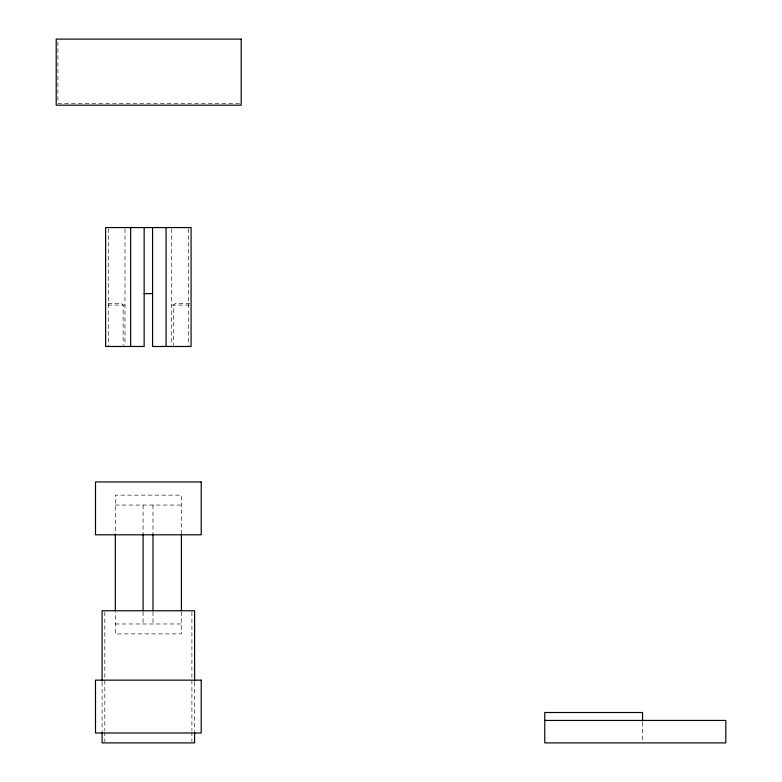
<?xml version="1.0" encoding="UTF-8"?>
<svg xmlns="http://www.w3.org/2000/svg" width="782" height="782" viewBox="0 0 782 782"><rect width="100%" height="100%" fill="white"/><g stroke="black" fill="none" stroke-linecap="round" stroke-linejoin="round"><path stroke-width="0.59" stroke-dasharray="3.91 2.93" d="M239.497 103.478L57.897 103.478L57.897 40.791M108.063 303.377L121.435 303.377L123.126 305.068L123.126 345.273M189.87 303.377L175.285 303.377L173.594 305.068L173.594 345.273M107.965 305.068L124.993 305.068M171.717 305.068L189.918 305.068M115.325 505.055L181.395 505.055M115.325 623.977L181.395 623.977M642.55 722.236L642.55 741.717M194.61 682.285L194.61 730.779M191.913 611.974L191.913 730.779M191.913 731.991L191.913 741.688M188.442 228.764L188.442 345.282M181.395 534.174L181.395 495.143L115.325 495.143L115.325 534.174M181.395 611.837L181.395 633.889L115.325 633.889L115.325 611.837M171.717 228.774L171.717 345.273M152.979 505.055L152.979 534.174M152.979 611.837L152.979 623.977M143.077 505.055L143.077 534.174M143.077 611.837L143.077 623.977M124.993 228.774L124.993 345.273M108.278 228.764L108.278 346.485M104.808 611.974L104.808 730.779M104.808 731.991L104.808 741.688M102.11 682.285L102.11 730.779"/><path stroke-width="1.17" d="M144.152 293.631L152.568 293.631M544.771 720.437L725.804 720.437L725.804 742.9L544.771 742.9L544.771 712.51L642.55 712.51L642.55 721.014M194.61 681.073L194.61 610.762L102.11 610.762L102.11 681.073M194.61 731.991L194.61 742.9L102.11 742.9L102.11 731.991M181.395 534.174L181.395 610.625M166.058 227.562L166.058 346.485M152.979 534.174L152.979 610.625M152.568 227.562L152.568 346.485L191.082 346.485L191.082 227.562L105.629 227.562L105.629 346.485L144.152 346.485L144.152 227.562M143.077 534.174L143.077 610.625M130.662 227.562L130.662 346.485M115.325 534.174L115.325 610.625M241.188 39.1L56.196 39.1L56.196 105.169L241.188 105.169L241.188 39.1M201.218 481.947L95.502 481.947L95.502 534.8L201.218 534.8L201.218 481.947M201.218 680.144L95.502 680.144L95.502 733.008L201.218 733.008L201.218 680.144"/></g></svg>
